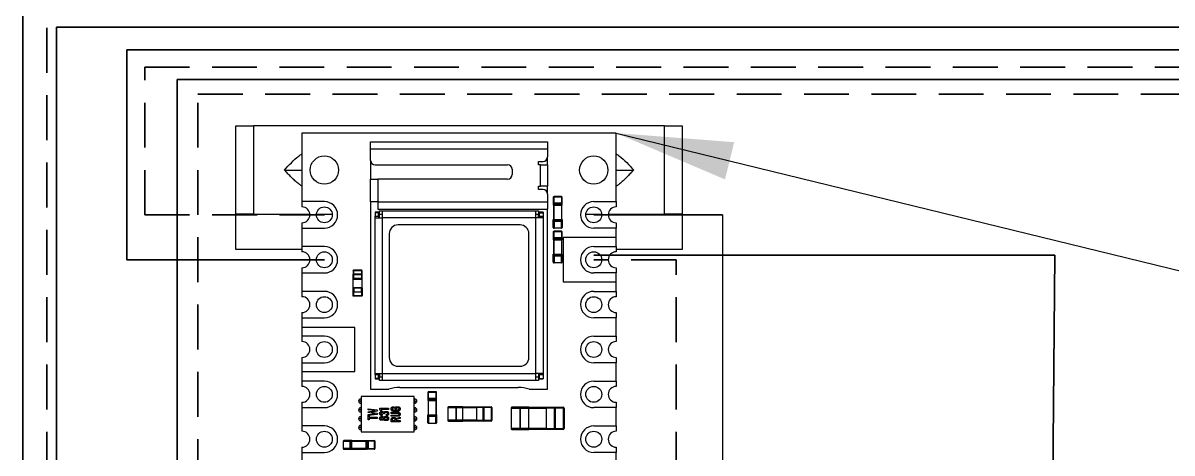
# Model space of a CAD drawing. Header units: millimetres. Extents: x 76 to 188, y 101 to 163.
# Drawn here: x 113.38 to 145.89, y 122.56 to 134.73 of the extents above; entities that cross this region are included whole.
import ezdxf

# ---------------------------------------------------------------- set-up
doc = ezdxf.new("R2010")
doc.units = ezdxf.units.MM
doc.linetypes.add('HIDDEN', pattern=[1.905, 1.27, -0.635])
doc.dimstyles.new('SLDDIMSTYLE0', dxfattribs={"dimtxt": 0.18, "dimasz": 3.302, "dimexe": 0, "dimexo": 0.0625, "dimgap": 0, "dimtad": 0, "dimtih": 1, "dimtoh": 1, "dimdec": 0, "dimrnd": 1e-09, "dimzin": 0, "dimdsep": 46, "dimtxsty": 'Standard', "dimsah": 1, "dimcen": 0.09, "dimadec": 0, "dimazin": 0, "dimtfac": 3.302, "dimtdec": 0, "dimtofl": 0, "dimtmove": 0, "dimatfit": 3, "dimfxl": 1, "dimfrac": 2, "dimtolj": 1, "dimtzin": 0, "dimarcsym": 0})

msp = doc.modelspace()

# ---------------------------------------------------------------- linework, layer by layer
at = {"color": 5, "linetype": 'Continuous', "lineweight": 35}
msp.add_line((113.384, 116.599), (113.384, 149.599), dxfattribs=at)
at = {"color": 30, "linetype": 'HIDDEN', "lineweight": 35}
for p, q in [((114.058, 116.174), (114.058, 134.846)), ((131.859, 128.029), (129.529, 128.029)), ((131.859, 116.174), (131.859, 128.029))]:
    msp.add_line(p, q, dxfattribs=at)
at = {"color": 30, "linetype": 'Continuous', "lineweight": 35}
for p, q in [((114.337, 117.444), (114.337, 134.616)), ((114.337, 134.616), (157.07, 134.616)), ((129.529, 129.299), (133.168, 129.299))]:
    msp.add_line(p, q, dxfattribs=at)
at = {"color": 96, "linetype": 'Continuous', "lineweight": 35}
for p, q in [((116.325, 128.029), (116.325, 133.97)), ((116.325, 133.97), (157.07, 133.97)), ((121.909, 128.029), (116.325, 128.029))]:
    msp.add_line(p, q, dxfattribs=at)
at = {"color": 96, "linetype": 'HIDDEN', "lineweight": 35}
for p, q in [((116.827, 129.299), (116.827, 133.484)), ((116.827, 133.484), (157.07, 133.484)), ((121.909, 129.299), (116.827, 129.299))]:
    msp.add_line(p, q, dxfattribs=at)
at = {"color": 156, "linetype": 'Continuous', "lineweight": 35}
for p, q in [((117.747, 120.409), (117.747, 133.134)), ((117.747, 133.134), (157.07, 133.134))]:
    msp.add_line(p, q, dxfattribs=at)
at = {"color": 156, "linetype": 'HIDDEN', "lineweight": 35}
for p, q in [((118.332, 121.679), (118.332, 132.715)), ((118.332, 132.715), (157.07, 132.715))]:
    msp.add_line(p, q, dxfattribs=at)
at = {"color": 7, "linetype": 'Continuous', "lineweight": 25}
for p, q in [((119.409, 129.319), (119.409, 131.819)), ((119.409, 131.819), (119.909, 131.819)), ((119.909, 131.819), (119.909, 129.319)), ((131.529, 131.819), (119.909, 131.819)), ((131.529, 129.319), (131.529, 131.819)), ((131.529, 131.819), (132.029, 131.819)), ((132.029, 131.819), (132.029, 129.319)), ((130.164, 131.614), (121.274, 131.614)), ((121.274, 131.614), (121.274, 129.674)), ((123.219, 131.364), (128.219, 131.364)), ((123.219, 131.164), (123.219, 131.364)), ((128.219, 131.364), (128.219, 131.164)), ((130.164, 129.674), (130.164, 131.614)), ((123.219, 131.164), (128.219, 131.164)), ((123.219, 130.839), (123.219, 131.164)), ((128.219, 131.164), (128.219, 130.939)), ((123.219, 130.839), (123.219, 130.314)), ((123.344, 130.714), (127.094, 130.714)), ((127.969, 130.814), (128.094, 130.814)), ((127.969, 130.714), (127.969, 130.814)), ((128.019, 130.714), (127.969, 130.714)), ((128.019, 130.114), (128.019, 130.714)), ((128.019, 130.714), (128.219, 130.714)), ((128.219, 130.714), (128.219, 130.939)), ((128.219, 130.714), (128.219, 130.114)), ((127.219, 130.589), (127.219, 130.439)), ((123.219, 129.664), (123.219, 130.314)), ((123.219, 130.314), (123.419, 130.314)), ((123.419, 130.314), (123.419, 129.664)), ((127.094, 130.314), (123.419, 130.314)), ((127.969, 130.014), (127.969, 130.114)), ((127.969, 130.114), (128.019, 130.114)), ((128.094, 130.014), (127.969, 130.014)), ((128.219, 130.114), (128.019, 130.114)), ((128.219, 129.889), (128.219, 130.114)), ((128.219, 129.889), (128.219, 129.664)), ((128.386, 129.799), (128.386, 129.607)), ((128.407, 129.821), (128.407, 129.808)), ((128.614, 129.821), (128.407, 129.821)), ((128.407, 129.626), (128.407, 129.808)), ((128.407, 129.808), (128.614, 129.808)), ((128.614, 129.808), (128.614, 129.821)), ((128.614, 129.808), (128.614, 129.626)), ((128.636, 129.607), (128.636, 129.799)), ((121.274, 129.674), (121.274, 129.524)), ((121.909, 129.674), (121.274, 129.674)), ((123.219, 129.664), (123.219, 124.364)), ((123.419, 129.664), (123.219, 129.664)), ((123.444, 129.374), (123.344, 129.374)), ((123.344, 129.374), (123.344, 129.361)), ((123.444, 129.361), (123.344, 129.361)), ((123.344, 129.361), (123.344, 129.258)), ((123.419, 129.664), (128.219, 129.664)), ((123.419, 129.664), (123.419, 129.464)), ((123.419, 129.464), (128.219, 129.464)), ((123.444, 129.361), (123.444, 129.374)), ((123.444, 129.258), (123.444, 129.361)), ((123.469, 129.414), (123.544, 129.414)), ((123.469, 129.314), (123.469, 129.414)), ((123.544, 129.414), (127.894, 129.414)), ((123.544, 129.414), (123.544, 129.214)), ((127.894, 129.214), (127.894, 129.414)), ((127.894, 129.414), (127.969, 129.414)), ((127.969, 129.414), (127.969, 129.314)), ((128.094, 129.374), (127.994, 129.374)), ((127.994, 129.361), (127.994, 129.374)), ((127.994, 129.361), (128.094, 129.361)), ((127.994, 129.258), (127.994, 129.361)), ((128.094, 129.374), (128.094, 129.361)), ((128.094, 129.361), (128.094, 129.258)), ((128.219, 129.664), (128.219, 129.464)), ((128.219, 124.364), (128.219, 129.464)), ((128.386, 129.607), (128.386, 129.571)), ((128.407, 129.607), (128.386, 129.607)), ((128.386, 129.571), (128.407, 129.571)), ((128.392, 129.571), (128.392, 129.171)), ((128.407, 129.626), (128.407, 129.607)), ((128.614, 129.626), (128.407, 129.626)), ((128.407, 129.571), (128.407, 129.607)), ((128.407, 129.607), (128.614, 129.607)), ((128.407, 129.571), (128.614, 129.571)), ((128.407, 129.171), (128.407, 129.571)), ((128.614, 129.607), (128.614, 129.626)), ((128.614, 129.607), (128.614, 129.571)), ((128.636, 129.607), (128.614, 129.607)), ((128.614, 129.571), (128.636, 129.571)), ((128.614, 129.571), (128.614, 129.171)), ((128.629, 129.171), (128.629, 129.571)), ((128.636, 129.571), (128.636, 129.607)), ((129.529, 129.674), (130.164, 129.674)), ((130.164, 129.674), (130.164, 129.524)), ((119.909, 129.319), (119.409, 129.319)), ((119.409, 128.319), (119.409, 129.319)), ((119.909, 129.319), (121.498, 129.319)), ((121.274, 129.074), (121.274, 128.924)), ((121.685, 129.319), (122.133, 129.319)), ((123.344, 129.258), (123.444, 129.258)), ((123.344, 129.214), (123.344, 129.258)), ((123.344, 124.814), (123.344, 129.214)), ((123.344, 129.214), (123.544, 129.214)), ((123.444, 129.258), (123.444, 129.214)), ((123.544, 129.314), (123.469, 129.314)), ((123.469, 129.214), (123.469, 129.314)), ((123.544, 129.214), (123.544, 124.814)), ((127.894, 129.214), (123.544, 129.214)), ((127.969, 129.314), (127.894, 129.314)), ((128.094, 129.214), (127.894, 129.214)), ((127.894, 124.814), (127.894, 129.214)), ((127.969, 129.214), (127.969, 129.314)), ((127.994, 129.258), (128.094, 129.258)), ((127.994, 129.214), (127.994, 129.258)), ((128.094, 129.258), (128.094, 129.214)), ((128.094, 129.214), (128.094, 124.814)), ((128.386, 129.134), (128.386, 129.171)), ((128.386, 129.171), (128.407, 129.171)), ((128.407, 129.134), (128.386, 129.134)), ((128.386, 128.942), (128.386, 129.134)), ((128.407, 129.171), (128.407, 129.134)), ((128.407, 129.171), (128.614, 129.171)), ((128.407, 129.134), (128.614, 129.134)), ((128.407, 129.115), (128.407, 129.134)), ((128.614, 129.115), (128.407, 129.115)), ((128.407, 129.115), (128.407, 128.933)), ((128.614, 129.134), (128.614, 129.171)), ((128.614, 129.171), (128.636, 129.171)), ((128.636, 129.134), (128.614, 129.134)), ((128.614, 129.134), (128.614, 129.115)), ((128.614, 128.933), (128.614, 129.115)), ((128.636, 129.171), (128.636, 129.134)), ((128.636, 129.134), (128.636, 128.942)), ((129.305, 129.319), (129.753, 129.319)), ((129.94, 129.319), (131.529, 129.319)), ((130.164, 129.074), (130.164, 128.924)), ((132.029, 129.319), (131.529, 129.319)), ((132.029, 129.319), (132.029, 128.319)), ((121.274, 128.924), (121.909, 128.924)), ((121.274, 128.924), (121.274, 128.404)), ((123.744, 128.764), (123.744, 125.264)), ((127.444, 129.014), (123.994, 129.014)), ((127.694, 125.264), (127.694, 128.764)), ((128.386, 128.818), (128.386, 128.626)), ((128.407, 128.933), (128.614, 128.933)), ((128.407, 128.921), (128.407, 128.933)), ((128.614, 128.921), (128.407, 128.921)), ((128.407, 128.839), (128.407, 128.827)), ((128.614, 128.839), (128.407, 128.839)), ((128.407, 128.645), (128.407, 128.827)), ((128.407, 128.827), (128.614, 128.827)), ((128.614, 128.933), (128.614, 128.921)), ((128.614, 128.827), (128.614, 128.839)), ((128.614, 128.827), (128.614, 128.645)), ((128.636, 128.626), (128.636, 128.818)), ((130.164, 128.924), (129.529, 128.924)), ((130.164, 128.654), (130.164, 128.924)), ((121.274, 128.404), (121.274, 128.254)), ((121.909, 128.404), (121.274, 128.404)), ((128.386, 128.626), (128.386, 128.589)), ((128.407, 128.626), (128.386, 128.626)), ((128.386, 128.589), (128.407, 128.589)), ((128.392, 128.589), (128.392, 128.189)), ((128.407, 128.645), (128.407, 128.626)), ((128.614, 128.645), (128.407, 128.645)), ((128.407, 128.589), (128.407, 128.626)), ((128.407, 128.626), (128.614, 128.626)), ((128.407, 128.589), (128.614, 128.589)), ((128.407, 128.189), (128.407, 128.589)), ((128.614, 128.626), (128.614, 128.645)), ((128.636, 128.626), (128.614, 128.626)), ((128.614, 128.626), (128.614, 128.589)), ((128.614, 128.589), (128.636, 128.589)), ((128.614, 128.589), (128.614, 128.189)), ((128.629, 128.189), (128.629, 128.589)), ((128.636, 128.589), (128.636, 128.626)), ((128.664, 128.654), (128.664, 127.404)), ((130.164, 128.654), (128.664, 128.654)), ((129.529, 128.404), (130.164, 128.404)), ((130.164, 128.404), (130.164, 128.654)), ((130.164, 128.404), (130.164, 128.254)), ((128.386, 128.153), (128.386, 128.189)), ((128.386, 128.189), (128.407, 128.189)), ((128.407, 128.153), (128.386, 128.153)), ((128.386, 127.961), (128.386, 128.153)), ((128.407, 128.189), (128.407, 128.153)), ((128.407, 128.189), (128.614, 128.189)), ((128.407, 128.153), (128.614, 128.153)), ((128.407, 128.134), (128.407, 128.153)), ((128.614, 128.134), (128.407, 128.134)), ((128.407, 128.134), (128.407, 127.952)), ((128.614, 128.153), (128.614, 128.189)), ((128.614, 128.189), (128.636, 128.189)), ((128.614, 128.153), (128.614, 128.134)), ((128.636, 128.153), (128.614, 128.153)), ((128.614, 127.952), (128.614, 128.134)), ((128.636, 128.189), (128.636, 128.153)), ((128.636, 128.153), (128.636, 127.961)), ((121.274, 127.804), (121.274, 127.654)), ((128.407, 127.952), (128.614, 127.952)), ((128.407, 127.939), (128.407, 127.952)), ((128.614, 127.939), (128.407, 127.939)), ((128.614, 127.952), (128.614, 127.939)), ((130.164, 127.804), (130.164, 127.654)), ((121.274, 127.654), (121.909, 127.654)), ((121.274, 127.654), (121.274, 127.134)), ((122.724, 127.482), (122.724, 127.497)), ((122.724, 127.482), (122.974, 127.482)), ((122.724, 127.247), (122.724, 127.482)), ((122.725, 127.497), (122.725, 127.607)), ((122.96, 127.732), (122.739, 127.732)), ((122.739, 127.722), (122.96, 127.722)), ((122.96, 127.622), (122.739, 127.622)), ((122.739, 127.497), (122.739, 127.607)), ((122.739, 127.607), (122.96, 127.607)), ((122.96, 127.497), (122.739, 127.497)), ((122.96, 127.607), (122.96, 127.497)), ((122.974, 127.497), (122.974, 127.607)), ((122.974, 127.482), (122.974, 127.497)), ((122.974, 127.247), (122.974, 127.482)), ((130.164, 127.654), (129.529, 127.654)), ((130.164, 127.404), (130.164, 127.654)), ((121.274, 127.134), (121.274, 126.984)), ((121.909, 127.134), (121.274, 127.134)), ((122.724, 127.247), (122.974, 127.247)), ((122.724, 127.232), (122.724, 127.247)), ((122.724, 127.232), (122.724, 127.121)), ((122.724, 127.121), (122.724, 127.232)), ((122.725, 127.122), (122.725, 127.232)), ((122.739, 127.232), (122.96, 127.232)), ((122.739, 127.232), (122.739, 127.121)), ((122.739, 127.121), (122.96, 127.121)), ((122.96, 127.107), (122.739, 127.107)), ((122.96, 127.121), (122.96, 127.232)), ((122.974, 127.232), (122.974, 127.247)), ((122.974, 127.232), (122.974, 127.122)), ((122.974, 127.121), (122.974, 127.232)), ((122.974, 127.232), (122.974, 127.121)), ((128.664, 127.404), (130.164, 127.404)), ((129.529, 127.134), (130.164, 127.134)), ((130.164, 127.134), (130.164, 127.404)), ((130.164, 127.134), (130.164, 126.984)), ((122.96, 127.007), (122.739, 127.007)), ((122.96, 126.997), (122.739, 126.997)), ((121.274, 126.534), (121.274, 126.384)), ((130.164, 126.534), (130.164, 126.384)), ((121.274, 126.384), (121.909, 126.384)), ((121.274, 126.384), (121.274, 126.114)), ((122.774, 126.114), (121.274, 126.114)), ((121.274, 126.114), (121.274, 125.864)), ((122.774, 124.864), (122.774, 126.114)), ((130.164, 126.384), (129.529, 126.384)), ((130.164, 125.864), (130.164, 126.384)), ((121.274, 125.864), (121.274, 125.714)), ((121.909, 125.864), (121.274, 125.864)), ((129.529, 125.864), (130.164, 125.864)), ((130.164, 125.864), (130.164, 125.714)), ((121.274, 125.264), (121.274, 125.114)), ((130.164, 125.264), (130.164, 125.114)), ((121.274, 125.114), (121.909, 125.114)), ((121.274, 125.114), (121.274, 124.864)), ((121.274, 124.864), (122.774, 124.864)), ((121.274, 124.864), (121.274, 124.594)), ((123.344, 124.814), (123.544, 124.814)), ((123.344, 124.771), (123.344, 124.814)), ((123.444, 124.814), (123.444, 124.771)), ((123.469, 124.814), (123.469, 124.714)), ((123.544, 124.814), (127.894, 124.814)), ((123.544, 124.814), (123.544, 124.614)), ((123.994, 125.014), (127.444, 125.014)), ((128.094, 124.814), (127.894, 124.814)), ((127.894, 124.614), (127.894, 124.814)), ((127.969, 124.814), (127.969, 124.714)), ((127.994, 124.771), (127.994, 124.814)), ((128.094, 124.814), (128.094, 124.771)), ((130.164, 125.114), (129.529, 125.114)), ((130.164, 124.594), (130.164, 125.114)), ((121.274, 124.594), (121.274, 124.444)), ((121.909, 124.594), (121.274, 124.594)), ((123.444, 124.771), (123.344, 124.771)), ((123.344, 124.771), (123.344, 124.668)), ((123.444, 124.668), (123.344, 124.668)), ((123.344, 124.668), (123.344, 124.654)), ((123.344, 124.654), (123.444, 124.654)), ((123.444, 124.668), (123.444, 124.771)), ((123.444, 124.654), (123.444, 124.668)), ((123.469, 124.714), (123.544, 124.714)), ((123.469, 124.614), (123.469, 124.714)), ((123.544, 124.614), (123.469, 124.614)), ((127.894, 124.614), (123.544, 124.614)), ((127.894, 124.714), (127.969, 124.714)), ((127.969, 124.614), (127.894, 124.614)), ((127.969, 124.714), (127.969, 124.614)), ((128.094, 124.771), (127.994, 124.771)), ((127.994, 124.668), (127.994, 124.771)), ((127.994, 124.668), (128.094, 124.668)), ((127.994, 124.654), (127.994, 124.668)), ((127.994, 124.654), (128.094, 124.654)), ((128.094, 124.771), (128.094, 124.668)), ((128.094, 124.668), (128.094, 124.654)), ((129.529, 124.594), (130.164, 124.594)), ((130.164, 124.594), (130.164, 124.444)), ((123.219, 124.364), (123.732, 124.364)), ((124.044, 124.414), (127.394, 124.414)), ((124.834, 124.273), (124.834, 124.081)), ((124.856, 124.294), (124.856, 124.282)), ((125.063, 124.294), (124.856, 124.294)), ((124.856, 124.1), (124.856, 124.282)), ((124.856, 124.282), (125.063, 124.282)), ((125.063, 124.282), (125.063, 124.294)), ((125.063, 124.282), (125.063, 124.1)), ((125.084, 124.081), (125.084, 124.273)), ((127.707, 124.364), (128.219, 124.364)), ((121.274, 123.994), (121.274, 123.844)), ((121.274, 123.844), (121.909, 123.844)), ((121.274, 123.844), (121.274, 123.324)), ((122.939, 124.029), (122.877, 124.029)), ((122.939, 124.092), (122.939, 124.029)), ((122.952, 124.092), (122.939, 124.092)), ((122.939, 124.029), (122.939, 123.967)), ((122.939, 123.967), (122.952, 123.967)), ((122.939, 123.842), (122.939, 123.779)), ((122.952, 123.842), (122.939, 123.842)), ((124.452, 124.154), (122.952, 124.154)), ((122.952, 124.154), (122.952, 123.154)), ((123.86, 123.865), (123.873, 123.865)), ((123.873, 123.865), (123.873, 123.83)), ((123.916, 123.806), (123.916, 123.867)), ((123.916, 123.867), (123.989, 123.867)), ((123.947, 123.834), (123.947, 123.806)), ((123.989, 123.834), (123.947, 123.834)), ((124.452, 123.154), (124.452, 124.154)), ((124.464, 124.092), (124.452, 124.092)), ((124.452, 123.967), (124.464, 123.967)), ((124.464, 123.842), (124.452, 123.842)), ((124.464, 124.029), (124.464, 124.092)), ((124.464, 124.029), (124.527, 124.029)), ((124.464, 123.967), (124.464, 124.029)), ((124.464, 123.779), (124.464, 123.842)), ((124.834, 124.081), (124.834, 124.044)), ((124.856, 124.081), (124.834, 124.081)), ((124.834, 124.044), (124.856, 124.044)), ((124.841, 124.044), (124.841, 123.644)), ((124.856, 124.1), (124.856, 124.081)), ((125.063, 124.1), (124.856, 124.1)), ((124.856, 124.044), (124.856, 124.081)), ((124.856, 124.081), (125.063, 124.081)), ((124.856, 124.044), (125.063, 124.044)), ((124.856, 123.644), (124.856, 124.044)), ((125.063, 124.081), (125.063, 124.1)), ((125.063, 124.081), (125.063, 124.044)), ((125.084, 124.081), (125.063, 124.081)), ((125.063, 124.044), (125.084, 124.044)), ((125.063, 124.044), (125.063, 123.644)), ((125.078, 123.644), (125.078, 124.044)), ((125.084, 124.044), (125.084, 124.081)), ((125.399, 123.843), (125.399, 123.486)), ((125.413, 123.843), (125.399, 123.843)), ((125.413, 123.486), (125.413, 123.843)), ((125.413, 123.843), (125.624, 123.843)), ((125.646, 123.864), (125.421, 123.864)), ((125.624, 123.843), (125.624, 123.486)), ((125.646, 123.843), (125.624, 123.843)), ((125.646, 123.864), (125.646, 123.843)), ((125.824, 123.864), (125.646, 123.864)), ((125.646, 123.843), (125.824, 123.843)), ((125.646, 123.486), (125.646, 123.843)), ((125.824, 123.843), (125.824, 123.864)), ((126.224, 123.858), (125.824, 123.858)), ((125.824, 123.486), (125.824, 123.843)), ((125.824, 123.843), (126.224, 123.843)), ((126.224, 123.864), (126.403, 123.864)), ((126.224, 123.843), (126.224, 123.864)), ((126.403, 123.843), (126.224, 123.843)), ((126.224, 123.486), (126.224, 123.843)), ((126.403, 123.864), (126.403, 123.843)), ((126.403, 123.864), (126.628, 123.864)), ((126.403, 123.486), (126.403, 123.843)), ((126.403, 123.843), (126.424, 123.843)), ((126.424, 123.843), (126.424, 123.486)), ((126.636, 123.843), (126.424, 123.843)), ((126.636, 123.486), (126.636, 123.843)), ((126.636, 123.843), (126.649, 123.843)), ((126.649, 123.843), (126.649, 123.486)), ((127.461, 123.852), (127.211, 123.852)), ((127.461, 123.852), (127.461, 123.831)), ((127.689, 123.852), (127.461, 123.852)), ((127.689, 123.831), (127.689, 123.852)), ((128.189, 123.846), (127.689, 123.846)), ((128.189, 123.852), (128.418, 123.852)), ((128.189, 123.831), (128.189, 123.852)), ((128.418, 123.852), (128.418, 123.831)), ((128.418, 123.852), (128.668, 123.852)), ((130.164, 123.844), (129.529, 123.844)), ((130.164, 123.994), (130.164, 123.844)), ((130.164, 123.324), (130.164, 123.844)), ((122.939, 123.779), (122.877, 123.779)), ((122.939, 123.529), (122.877, 123.529)), ((122.939, 123.779), (122.939, 123.717)), ((122.939, 123.717), (122.952, 123.717)), ((122.939, 123.592), (122.939, 123.529)), ((122.952, 123.592), (122.939, 123.592)), ((122.939, 123.529), (122.939, 123.467)), ((123.15, 123.813), (123.4, 123.778)), ((123.15, 123.78), (123.15, 123.813)), ((123.343, 123.758), (123.15, 123.78)), ((123.15, 123.727), (123.343, 123.758)), ((123.15, 123.703), (123.15, 123.727)), ((123.343, 123.672), (123.15, 123.703)), ((123.15, 123.65), (123.343, 123.672)), ((123.4, 123.652), (123.15, 123.617)), ((123.15, 123.617), (123.15, 123.65)), ((123.15, 123.494), (123.15, 123.616)), ((123.15, 123.616), (123.181, 123.616)), ((123.181, 123.616), (123.181, 123.571)), ((123.181, 123.571), (123.4, 123.571)), ((123.181, 123.539), (123.181, 123.494)), ((123.4, 123.539), (123.181, 123.539)), ((123.4, 123.743), (123.231, 123.716)), ((123.231, 123.716), (123.4, 123.687)), ((123.4, 123.778), (123.4, 123.743)), ((123.4, 123.687), (123.4, 123.652)), ((123.4, 123.571), (123.4, 123.539)), ((123.475, 123.791), (123.475, 123.827)), ((123.475, 123.827), (123.725, 123.827)), ((123.499, 123.756), (123.475, 123.791)), ((123.533, 123.756), (123.499, 123.756)), ((123.509, 123.794), (123.533, 123.756)), ((123.725, 123.794), (123.509, 123.794)), ((123.524, 123.73), (123.559, 123.73)), ((123.545, 123.624), (123.524, 123.624)), ((123.559, 123.697), (123.525, 123.697)), ((123.525, 123.657), (123.545, 123.657)), ((123.525, 123.59), (123.558, 123.59)), ((123.556, 123.557), (123.529, 123.557)), ((123.529, 123.517), (123.556, 123.517)), ((123.545, 123.657), (123.545, 123.624)), ((123.58, 123.663), (123.58, 123.681)), ((123.611, 123.663), (123.58, 123.663)), ((123.611, 123.681), (123.611, 123.663)), ((123.672, 123.56), (123.63, 123.56)), ((123.63, 123.514), (123.673, 123.514)), ((123.634, 123.593), (123.674, 123.593)), ((123.637, 123.734), (123.673, 123.734)), ((123.672, 123.701), (123.637, 123.701)), ((123.656, 123.653), (123.674, 123.653)), ((123.656, 123.62), (123.656, 123.653)), ((123.677, 123.62), (123.656, 123.62)), ((123.725, 123.827), (123.725, 123.794)), ((123.8, 123.713), (123.994, 123.713)), ((123.8, 123.68), (123.8, 123.713)), ((123.996, 123.68), (123.8, 123.68)), ((123.8, 123.599), (123.8, 123.632)), ((123.8, 123.632), (123.996, 123.632)), ((123.994, 123.599), (123.8, 123.599)), ((123.857, 123.564), (123.886, 123.564)), ((123.873, 123.83), (123.86, 123.83)), ((123.886, 123.531), (123.861, 123.531)), ((123.862, 123.779), (123.992, 123.779)), ((123.992, 123.746), (123.862, 123.746)), ((123.947, 123.806), (123.916, 123.806)), ((123.938, 123.534), (124.05, 123.571)), ((124.05, 123.535), (123.945, 123.503)), ((124.05, 123.571), (124.05, 123.535)), ((124.452, 123.717), (124.464, 123.717)), ((124.464, 123.592), (124.452, 123.592)), ((124.464, 123.779), (124.527, 123.779)), ((124.464, 123.717), (124.464, 123.779)), ((124.464, 123.529), (124.464, 123.592)), ((124.464, 123.529), (124.527, 123.529)), ((124.464, 123.467), (124.464, 123.529)), ((124.834, 123.608), (124.834, 123.644)), ((124.834, 123.644), (124.856, 123.644)), ((124.856, 123.608), (124.834, 123.608)), ((124.834, 123.416), (124.834, 123.608)), ((124.856, 123.644), (124.856, 123.608)), ((124.856, 123.644), (125.063, 123.644)), ((124.856, 123.589), (124.856, 123.608)), ((124.856, 123.608), (125.063, 123.608)), ((125.063, 123.589), (124.856, 123.589)), ((124.856, 123.589), (124.856, 123.407)), ((125.063, 123.608), (125.063, 123.644)), ((125.063, 123.644), (125.084, 123.644)), ((125.084, 123.608), (125.063, 123.608)), ((125.063, 123.608), (125.063, 123.589)), ((125.063, 123.407), (125.063, 123.589)), ((125.084, 123.644), (125.084, 123.608)), ((125.084, 123.608), (125.084, 123.416)), ((127.203, 123.831), (127.189, 123.831)), ((127.189, 123.831), (127.189, 123.248)), ((127.203, 123.831), (127.439, 123.831)), ((127.203, 123.248), (127.203, 123.831)), ((127.461, 123.831), (127.439, 123.831)), ((127.439, 123.831), (127.439, 123.248)), ((127.461, 123.831), (127.689, 123.831)), ((127.461, 123.248), (127.461, 123.831)), ((127.689, 123.248), (127.689, 123.831)), ((127.689, 123.831), (128.189, 123.831)), ((128.189, 123.248), (128.189, 123.831)), ((128.418, 123.831), (128.189, 123.831)), ((128.418, 123.248), (128.418, 123.831)), ((128.418, 123.831), (128.439, 123.831)), ((128.439, 123.831), (128.439, 123.248)), ((128.676, 123.831), (128.439, 123.831)), ((128.676, 123.248), (128.676, 123.831)), ((128.676, 123.831), (128.689, 123.831)), ((128.689, 123.831), (128.689, 123.248)), ((121.274, 123.324), (121.274, 123.174)), ((121.909, 123.324), (121.274, 123.324)), ((122.939, 123.279), (122.877, 123.279)), ((122.939, 123.467), (122.952, 123.467)), ((122.939, 123.342), (122.939, 123.279)), ((122.952, 123.342), (122.939, 123.342)), ((122.939, 123.279), (122.939, 123.217)), ((122.939, 123.217), (122.952, 123.217)), ((123.181, 123.494), (123.15, 123.494)), ((123.558, 123.484), (123.525, 123.484)), ((123.674, 123.481), (123.634, 123.481)), ((123.8, 123.442), (123.8, 123.5)), ((124.05, 123.442), (123.8, 123.442)), ((123.831, 123.503), (123.831, 123.475)), ((123.831, 123.475), (123.914, 123.475)), ((123.914, 123.475), (123.914, 123.503)), ((123.945, 123.5), (123.945, 123.475)), ((123.945, 123.475), (124.05, 123.475)), ((124.05, 123.475), (124.05, 123.442)), ((124.452, 123.467), (124.464, 123.467)), ((124.464, 123.342), (124.452, 123.342)), ((124.452, 123.217), (124.464, 123.217)), ((124.464, 123.279), (124.464, 123.342)), ((124.464, 123.217), (124.464, 123.279)), ((124.464, 123.279), (124.527, 123.279)), ((124.856, 123.407), (125.063, 123.407)), ((124.856, 123.394), (124.856, 123.407)), ((125.063, 123.394), (124.856, 123.394)), ((125.063, 123.407), (125.063, 123.394)), ((125.399, 123.486), (125.413, 123.486)), ((125.624, 123.486), (125.413, 123.486)), ((125.421, 123.464), (125.646, 123.464)), ((125.624, 123.486), (125.646, 123.486)), ((125.646, 123.486), (125.646, 123.464)), ((125.824, 123.486), (125.646, 123.486)), ((125.646, 123.464), (125.824, 123.464)), ((125.824, 123.464), (125.824, 123.486)), ((126.224, 123.486), (125.824, 123.486)), ((125.824, 123.471), (126.224, 123.471)), ((126.224, 123.486), (126.403, 123.486)), ((126.224, 123.464), (126.224, 123.486)), ((126.403, 123.464), (126.224, 123.464)), ((126.403, 123.486), (126.403, 123.464)), ((126.424, 123.486), (126.403, 123.486)), ((126.628, 123.464), (126.403, 123.464)), ((126.424, 123.486), (126.636, 123.486)), ((126.649, 123.486), (126.636, 123.486)), ((127.189, 123.248), (127.203, 123.248)), ((127.439, 123.248), (127.203, 123.248)), ((127.211, 123.227), (127.461, 123.227)), ((127.439, 123.248), (127.461, 123.248)), ((127.461, 123.248), (127.461, 123.227)), ((127.689, 123.248), (127.461, 123.248)), ((127.461, 123.227), (127.689, 123.227)), ((127.689, 123.227), (127.689, 123.248)), ((128.189, 123.248), (127.689, 123.248)), ((127.689, 123.233), (128.189, 123.233)), ((128.189, 123.248), (128.418, 123.248)), ((128.189, 123.227), (128.189, 123.248)), ((128.418, 123.227), (128.189, 123.227)), ((128.439, 123.248), (128.418, 123.248)), ((128.418, 123.248), (128.418, 123.227)), ((128.668, 123.227), (128.418, 123.227)), ((128.439, 123.248), (128.676, 123.248)), ((128.689, 123.248), (128.676, 123.248)), ((129.529, 123.324), (130.164, 123.324)), ((130.164, 123.324), (130.164, 123.174)), ((122.439, 122.893), (122.439, 122.686)), ((122.452, 122.893), (122.439, 122.893)), ((122.452, 122.686), (122.452, 122.893)), ((122.452, 122.893), (122.634, 122.893)), ((122.653, 122.914), (122.461, 122.914)), ((122.634, 122.893), (122.634, 122.686)), ((122.653, 122.893), (122.634, 122.893)), ((122.653, 122.914), (122.653, 122.893)), ((122.689, 122.914), (122.653, 122.914)), ((122.653, 122.686), (122.653, 122.893)), ((122.653, 122.893), (122.689, 122.893)), ((122.689, 122.893), (122.689, 122.914)), ((123.089, 122.908), (122.689, 122.908)), ((122.689, 122.686), (122.689, 122.893)), ((122.689, 122.893), (123.089, 122.893)), ((122.952, 123.154), (124.452, 123.154)), ((123.089, 122.914), (123.125, 122.914)), ((123.089, 122.893), (123.089, 122.914)), ((123.089, 122.686), (123.089, 122.893)), ((123.125, 122.893), (123.089, 122.893)), ((123.125, 122.914), (123.125, 122.893)), ((123.125, 122.914), (123.318, 122.914)), ((123.125, 122.686), (123.125, 122.893)), ((123.125, 122.893), (123.145, 122.893)), ((123.145, 122.893), (123.145, 122.686)), ((123.327, 122.893), (123.145, 122.893)), ((123.327, 122.686), (123.327, 122.893)), ((123.327, 122.893), (123.339, 122.893)), ((123.339, 122.893), (123.339, 122.686)), ((121.274, 122.724), (121.274, 122.574)), ((121.274, 122.574), (121.909, 122.574)), ((121.274, 122.574), (121.274, 122.054)), ((122.439, 122.686), (122.452, 122.686)), ((122.634, 122.686), (122.452, 122.686)), ((122.461, 122.664), (122.653, 122.664)), ((122.634, 122.686), (122.653, 122.686)), ((122.653, 122.686), (122.653, 122.664)), ((122.689, 122.686), (122.653, 122.686)), ((122.653, 122.664), (122.689, 122.664)), ((122.689, 122.664), (122.689, 122.686)), ((123.089, 122.686), (122.689, 122.686)), ((122.689, 122.671), (123.089, 122.671)), ((123.089, 122.686), (123.125, 122.686)), ((123.089, 122.664), (123.089, 122.686)), ((123.125, 122.664), (123.089, 122.664)), ((123.145, 122.686), (123.125, 122.686)), ((123.125, 122.686), (123.125, 122.664)), ((123.318, 122.664), (123.125, 122.664)), ((123.145, 122.686), (123.327, 122.686)), ((123.339, 122.686), (123.327, 122.686)), ((130.164, 122.574), (129.529, 122.574)), ((130.164, 122.724), (130.164, 122.574)), ((130.164, 122.054), (130.164, 122.574))]:
    msp.add_line(p, q, dxfattribs=at)
at = {"color": 1, "linetype": 'Continuous', "lineweight": 25}
for p, q in [((120.784, 130.569), (121.274, 130.569)), ((130.164, 130.569), (130.654, 130.569)), ((121.274, 128.319), (119.409, 128.319)), ((132.029, 128.319), (130.164, 128.319))]:
    msp.add_line(p, q, dxfattribs=at)
at = {"color": 30, "linetype": 'Continuous', "lineweight": 25}
msp.add_line((133.168, 129.299), (133.168, 117.444), dxfattribs=at)
at = {"color": 6, "linetype": 'Continuous', "lineweight": 35}
for p, q in [((129.529, 128.163), (142.569, 128.163)), ((142.569, 128.163), (142.469, 116.699))]:
    msp.add_line(p, q, dxfattribs=at)
at = {"color": 7, "linetype": 'Continuous', "lineweight": 25, "flags": 128}
for points in [[(128.407, 129.808), (128.403, 129.808), (128.399, 129.808), (128.395, 129.807), (128.392, 129.806), (128.389, 129.804), (128.387, 129.803), (128.386, 129.801), (128.386, 129.799)], [(128.636, 129.799), (128.635, 129.801), (128.634, 129.803), (128.632, 129.804), (128.629, 129.806), (128.626, 129.807), (128.622, 129.808), (128.618, 129.808), (128.614, 129.808)], [(128.407, 128.933), (128.403, 128.933), (128.399, 128.934), (128.395, 128.934), (128.392, 128.936), (128.389, 128.937), (128.387, 128.938), (128.386, 128.94), (128.386, 128.942)], [(128.407, 128.827), (128.403, 128.827), (128.399, 128.826), (128.395, 128.826), (128.392, 128.824), (128.389, 128.823), (128.387, 128.822), (128.386, 128.82), (128.386, 128.818)], [(128.636, 128.942), (128.635, 128.94), (128.634, 128.938), (128.632, 128.937), (128.629, 128.936), (128.626, 128.934), (128.622, 128.934), (128.618, 128.933), (128.614, 128.933)], [(128.636, 128.818), (128.635, 128.82), (128.634, 128.822), (128.632, 128.823), (128.629, 128.824), (128.626, 128.826), (128.622, 128.826), (128.618, 128.827), (128.614, 128.827)], [(128.407, 127.952), (128.403, 127.952), (128.399, 127.952), (128.395, 127.953), (128.392, 127.954), (128.389, 127.956), (128.387, 127.957), (128.386, 127.959), (128.386, 127.961)], [(128.636, 127.961), (128.635, 127.959), (128.634, 127.957), (128.632, 127.956), (128.629, 127.954), (128.626, 127.953), (128.622, 127.952), (128.618, 127.952), (128.614, 127.952)], [(124.856, 124.282), (124.851, 124.282), (124.847, 124.281), (124.844, 124.281), (124.841, 124.279), (124.838, 124.278), (124.836, 124.277), (124.835, 124.275), (124.834, 124.273)], [(125.084, 124.273), (125.084, 124.275), (125.083, 124.277), (125.081, 124.278), (125.078, 124.279), (125.075, 124.281), (125.071, 124.281), (125.067, 124.282), (125.063, 124.282)], [(125.421, 123.864), (125.419, 123.864), (125.418, 123.863), (125.416, 123.861), (125.415, 123.858), (125.414, 123.855), (125.414, 123.851), (125.413, 123.847), (125.413, 123.843)], [(126.628, 123.864), (126.63, 123.864), (126.631, 123.863), (126.632, 123.861), (126.633, 123.858), (126.634, 123.855), (126.635, 123.851), (126.635, 123.847), (126.636, 123.843)], [(127.211, 123.852), (127.209, 123.851), (127.208, 123.85), (127.206, 123.848), (127.205, 123.846), (127.204, 123.842), (127.203, 123.839), (127.203, 123.835), (127.203, 123.831)], [(128.668, 123.852), (128.67, 123.851), (128.671, 123.85), (128.672, 123.848), (128.674, 123.846), (128.675, 123.842), (128.675, 123.839), (128.676, 123.835), (128.676, 123.831)], [(124.856, 123.407), (124.851, 123.407), (124.847, 123.407), (124.844, 123.408), (124.841, 123.409), (124.838, 123.411), (124.836, 123.412), (124.835, 123.414), (124.834, 123.416)], [(125.084, 123.416), (125.084, 123.414), (125.083, 123.412), (125.081, 123.411), (125.078, 123.409), (125.075, 123.408), (125.071, 123.407), (125.067, 123.407), (125.063, 123.407)], [(125.413, 123.486), (125.413, 123.481), (125.414, 123.478), (125.414, 123.474), (125.415, 123.471), (125.416, 123.468), (125.418, 123.466), (125.419, 123.465), (125.421, 123.464)], [(126.636, 123.486), (126.635, 123.481), (126.635, 123.478), (126.634, 123.474), (126.633, 123.471), (126.632, 123.468), (126.631, 123.466), (126.63, 123.465), (126.628, 123.464)], [(127.203, 123.248), (127.203, 123.244), (127.203, 123.24), (127.204, 123.236), (127.205, 123.233), (127.206, 123.23), (127.208, 123.229), (127.209, 123.227), (127.211, 123.227)], [(128.676, 123.248), (128.676, 123.244), (128.675, 123.24), (128.675, 123.236), (128.674, 123.233), (128.672, 123.23), (128.671, 123.229), (128.67, 123.227), (128.668, 123.227)], [(122.461, 122.914), (122.459, 122.914), (122.457, 122.913), (122.456, 122.911), (122.454, 122.908), (122.453, 122.905), (122.452, 122.901), (122.452, 122.897), (122.452, 122.893)], [(123.318, 122.914), (123.32, 122.914), (123.321, 122.913), (123.323, 122.911), (123.324, 122.908), (123.326, 122.905), (123.326, 122.901), (123.327, 122.897), (123.327, 122.893)], [(122.452, 122.686), (122.452, 122.681), (122.452, 122.678), (122.453, 122.674), (122.454, 122.671), (122.456, 122.668), (122.457, 122.666), (122.459, 122.665), (122.461, 122.664)], [(123.327, 122.686), (123.327, 122.681), (123.326, 122.678), (123.326, 122.674), (123.324, 122.671), (123.323, 122.668), (123.321, 122.666), (123.32, 122.665), (123.318, 122.664)]]:
    msp.add_lwpolyline(points, dxfattribs=at)
at = {"color": 7, "linetype": 'Continuous', "lineweight": 25}
for centre, radius in [((121.909, 130.569), 0.4), ((129.529, 130.569), 0.4), ((121.909, 129.299), 0.225), ((129.529, 129.299), 0.225), ((121.909, 128.029), 0.225), ((129.529, 128.029), 0.225), ((121.909, 126.759), 0.225), ((129.529, 126.759), 0.225), ((121.909, 125.489), 0.225), ((129.529, 125.489), 0.225), ((121.909, 124.219), 0.225), ((129.529, 124.219), 0.225), ((121.909, 122.949), 0.225), ((129.529, 122.949), 0.225)]:
    msp.add_circle(centre, radius, dxfattribs=at)
for centre, radius, start, end in [((123.344, 130.839), 0.125, 180, 270), ((127.094, 130.589), 0.125, 0, 90), ((128.094, 130.939), 0.125, 270, 0), ((127.094, 130.439), 0.125, 270, 0), ((128.094, 129.889), 0.125, 0, 90), ((128.407, 129.799), 0.0213, 90, 180), ((128.614, 129.799), 0.0213, 0, 90), ((121.274, 129.299), 0.225, 270, 90), ((121.909, 129.299), 0.375, 270, 90), ((128.406, 129.606), 0.0203, 87.3455, 177.0733), ((128.615, 129.606), 0.0203, 2.9267, 92.6545), ((129.529, 129.299), 0.375, 90, 270), ((130.164, 129.299), 0.225, 90, 270), ((128.406, 129.136), 0.0203, 182.9267, 272.6545), ((128.615, 129.136), 0.0203, 267.3455, 357.0733), ((123.994, 128.764), 0.25, 90, 180), ((127.444, 128.764), 0.25, 0, 90), ((128.407, 128.942), 0.0213, 180, 270), ((128.407, 128.818), 0.0213, 90, 180), ((128.614, 128.942), 0.0213, 270, 0), ((128.614, 128.818), 0.0213, 0, 90), ((121.909, 128.029), 0.375, 270, 90), ((128.406, 128.625), 0.0203, 87.3455, 177.0733), ((128.615, 128.625), 0.0203, 2.9267, 92.6545), ((129.529, 128.029), 0.375, 90, 270), ((121.274, 128.029), 0.225, 270, 90), ((128.406, 128.154), 0.0203, 182.9267, 272.6545), ((128.615, 128.154), 0.0203, 267.3455, 357.0733), ((130.164, 128.029), 0.225, 90, 270), ((128.407, 127.961), 0.0213, 180, 270), ((128.614, 127.961), 0.0212, 270, 0), ((121.909, 126.759), 0.375, 270, 90), ((129.529, 126.759), 0.375, 90, 270), ((121.274, 126.759), 0.225, 270, 90), ((130.164, 126.759), 0.225, 90, 270), ((121.909, 125.489), 0.375, 270, 90), ((129.529, 125.489), 0.375, 90, 270), ((121.274, 125.489), 0.225, 270, 90), ((130.164, 125.489), 0.225, 90, 270), ((123.994, 125.264), 0.25, 180, 270), ((127.444, 125.264), 0.25, 270, 0), ((121.909, 124.219), 0.375, 270, 90), ((129.529, 124.219), 0.375, 90, 270), ((121.274, 124.219), 0.225, 270, 90), ((124.044, 123.414), 1, 90, 108.1949), ((124.856, 124.273), 0.0213, 90, 180), ((125.063, 124.273), 0.0213, 0, 90), ((127.394, 123.414), 1, 71.8051, 90), ((130.164, 124.219), 0.225, 90, 270), ((122.939, 124.029), 0.0625, 90, 180), ((122.939, 124.029), 0.0625, 180, 270), ((122.939, 123.779), 0.0625, 90, 180), ((124.464, 124.029), 0.0625, 0, 90), ((124.464, 124.029), 0.0625, 270, 0), ((124.464, 123.779), 0.0625, 0, 90), ((124.855, 124.08), 0.0203, 87.3455, 177.0733), ((125.064, 124.08), 0.0203, 2.9267, 92.6545), ((125.421, 123.843), 0.0212, 90, 180), ((125.646, 123.843), 0.0213, 90, 180), ((126.403, 123.843), 0.0212, 0, 90), ((126.628, 123.843), 0.0212, 0, 90), ((127.211, 123.831), 0.0213, 90, 180), ((127.461, 123.831), 0.0213, 90, 180), ((128.418, 123.831), 0.0213, 0, 90), ((128.668, 123.831), 0.0213, 0, 90), ((122.939, 123.779), 0.0625, 180, 270), ((122.939, 123.529), 0.0625, 90, 180), ((122.939, 123.529), 0.0625, 180, 270), ((124.464, 123.779), 0.0625, 270, 0), ((124.464, 123.529), 0.0625, 0, 90), ((124.464, 123.529), 0.0625, 270, 0), ((124.855, 123.609), 0.0203, 182.9267, 272.6545), ((125.064, 123.609), 0.0203, 267.3455, 357.0733), ((121.909, 122.949), 0.375, 270, 90), ((122.939, 123.279), 0.0625, 90, 180), ((122.939, 123.279), 0.0625, 180, 270), ((124.464, 123.279), 0.0625, 0, 90), ((124.464, 123.279), 0.0625, 270, 0), ((124.856, 123.416), 0.0213, 180, 270), ((125.063, 123.416), 0.0213, 270, 0), ((125.421, 123.486), 0.0212, 180, 270), ((125.646, 123.486), 0.0213, 180, 270), ((126.403, 123.486), 0.0212, 270, 0), ((126.628, 123.486), 0.0212, 270, 0), ((127.211, 123.248), 0.0213, 180, 270), ((127.461, 123.248), 0.0213, 180, 270), ((128.418, 123.248), 0.0213, 270, 0), ((128.668, 123.248), 0.0213, 270, 0), ((129.529, 122.949), 0.375, 90, 270), ((121.274, 122.949), 0.225, 270, 90), ((122.461, 122.893), 0.0213, 90, 180), ((122.654, 122.894), 0.0203, 92.9267, 182.6545), ((123.124, 122.894), 0.0203, 357.3455, 87.0733), ((123.318, 122.893), 0.0213, 0, 90), ((130.164, 122.949), 0.225, 90, 270), ((122.461, 122.686), 0.0213, 180, 270), ((122.654, 122.685), 0.0203, 177.3455, 267.0733), ((123.124, 122.685), 0.0203, 272.9267, 2.6545), ((123.318, 122.686), 0.0213, 270, 0)]:
    msp.add_arc(centre, radius, start, end, dxfattribs=at)
for points, knots in [([(120.784, 130.569), (120.785, 130.57), (120.848, 130.64), (120.974, 130.779), (121.135, 130.935), (121.244, 131.004), (121.274, 131.024)], [0, 0, 0, 0, 0.005272, 0.420818, 0.838813, 1, 1, 1, 1]), ([(130.164, 131.024), (130.195, 131.004), (130.303, 130.935), (130.464, 130.779), (130.59, 130.641), (130.654, 130.57), (130.654, 130.569)], [0, 0, 0, 0, 0.161015, 0.575445, 0.994727, 1, 1, 1, 1]), ([(121.274, 130.112), (121.27, 130.114), (121.239, 130.133), (121.172, 130.183), (121.077, 130.263), (120.976, 130.36), (120.88, 130.462), (120.817, 130.533), (120.785, 130.569), (120.784, 130.569)], [0, 0, 0, 0, 0.021822, 0.163451, 0.369571, 0.576788, 0.785686, 0.994744, 1, 1, 1, 1]), ([(130.654, 130.569), (130.654, 130.569), (130.622, 130.533), (130.559, 130.463), (130.463, 130.361), (130.363, 130.263), (130.268, 130.184), (130.201, 130.134), (130.169, 130.115), (130.164, 130.112)], [0, 0, 0, 0, 0.005256, 0.212385, 0.419592, 0.627641, 0.836592, 0.973932, 1, 1, 1, 1]), ([(123.798, 123.806), (123.798, 123.812), (123.799, 123.825), (123.806, 123.841), (123.819, 123.855), (123.837, 123.864), (123.852, 123.864), (123.86, 123.865)], [0, 0, 0, 0, 0.198286, 0.375201, 0.544433, 0.75648, 1, 1, 1, 1]), ([(123.989, 123.867), (123.996, 123.867), (124.009, 123.866), (124.027, 123.859), (124.042, 123.847), (124.051, 123.829), (124.052, 123.815), (124.053, 123.807)], [0, 0, 0, 0, 0.2107548, 0.3957142, 0.56599, 0.7696581, 1, 1, 1, 1]), ([(124.021, 123.807), (124.021, 123.81), (124.021, 123.816), (124.017, 123.823), (124.011, 123.83), (124.001, 123.834), (123.993, 123.834), (123.989, 123.834)], [0, 0, 0, 0, 0.189066, 0.35832, 0.525055, 0.743509, 1, 1, 1, 1]), ([(123.473, 123.679), (123.473, 123.685), (123.474, 123.695), (123.479, 123.709), (123.49, 123.721), (123.505, 123.729), (123.518, 123.729), (123.524, 123.73)], [0, 0, 0, 0, 0.203247, 0.381625, 0.552233, 0.759905, 1, 1, 1, 1]), ([(123.524, 123.624), (123.519, 123.624), (123.508, 123.625), (123.493, 123.631), (123.482, 123.642), (123.474, 123.659), (123.473, 123.672), (123.473, 123.679)], [0, 0, 0, 0, 0.1975102, 0.3726823, 0.5406767, 0.7530928, 1, 1, 1, 1]), ([(123.473, 123.536), (123.473, 123.542), (123.474, 123.553), (123.48, 123.568), (123.49, 123.58), (123.506, 123.589), (123.518, 123.589), (123.525, 123.59)], [0, 0, 0, 0, 0.205677, 0.388444, 0.558503, 0.764731, 1, 1, 1, 1]), ([(123.525, 123.484), (123.519, 123.485), (123.508, 123.485), (123.494, 123.491), (123.482, 123.502), (123.474, 123.517), (123.473, 123.53), (123.473, 123.536)], [0, 0, 0, 0, 0.20376, 0.38531, 0.554931, 0.76173, 1, 1, 1, 1]), ([(123.525, 123.697), (123.522, 123.697), (123.518, 123.697), (123.513, 123.695), (123.508, 123.691), (123.505, 123.685), (123.505, 123.68), (123.505, 123.678)], [0, 0, 0, 0, 0.206136, 0.387107, 0.559323, 0.765328, 1, 1, 1, 1]), ([(123.505, 123.678), (123.505, 123.675), (123.505, 123.671), (123.507, 123.665), (123.511, 123.66), (123.517, 123.657), (123.522, 123.657), (123.525, 123.657)], [0, 0, 0, 0, 0.208136, 0.391556, 0.561952, 0.766217, 1, 1, 1, 1]), ([(123.529, 123.557), (123.526, 123.557), (123.521, 123.557), (123.515, 123.554), (123.509, 123.55), (123.505, 123.544), (123.505, 123.539), (123.505, 123.536)], [0, 0, 0, 0, 0.219185, 0.409883, 0.581967, 0.783038, 1, 1, 1, 1]), ([(123.505, 123.536), (123.505, 123.534), (123.505, 123.53), (123.508, 123.525), (123.513, 123.52), (123.52, 123.518), (123.526, 123.517), (123.529, 123.517)], [0, 0, 0, 0, 0.181511, 0.345507, 0.511748, 0.733582, 1, 1, 1, 1]), ([(123.578, 123.536), (123.578, 123.539), (123.578, 123.543), (123.575, 123.549), (123.571, 123.553), (123.564, 123.557), (123.559, 123.557), (123.556, 123.557)], [0, 0, 0, 0, 0.192839, 0.369609, 0.538985, 0.750984, 1, 1, 1, 1]), ([(123.556, 123.517), (123.558, 123.517), (123.563, 123.517), (123.569, 123.52), (123.574, 123.523), (123.578, 123.529), (123.578, 123.534), (123.578, 123.536)], [0, 0, 0, 0, 0.222255, 0.413667, 0.5837, 0.778948, 1, 1, 1, 1]), ([(123.558, 123.59), (123.562, 123.589), (123.57, 123.589), (123.58, 123.583), (123.588, 123.575), (123.591, 123.569), (123.593, 123.566)], [0, 0, 0, 0, 0.2720109, 0.5443981, 0.7649233, 1, 1, 1, 1]), ([(123.559, 123.73), (123.563, 123.729), (123.57, 123.729), (123.583, 123.721), (123.59, 123.713), (123.595, 123.708)], [0, 0, 0, 0, 0.241483, 0.511908, 1, 1, 1, 1]), ([(123.58, 123.681), (123.58, 123.683), (123.58, 123.686), (123.577, 123.691), (123.573, 123.694), (123.567, 123.697), (123.562, 123.697), (123.559, 123.697)], [0, 0, 0, 0, 0.174636, 0.337671, 0.509114, 0.733172, 1, 1, 1, 1]), ([(123.593, 123.566), (123.595, 123.57), (123.6, 123.579), (123.611, 123.588), (123.622, 123.592), (123.63, 123.593), (123.634, 123.593)], [0, 0, 0, 0, 0.290003, 0.565166, 0.778872, 1, 1, 1, 1]), ([(123.595, 123.708), (123.597, 123.712), (123.602, 123.721), (123.613, 123.729), (123.625, 123.733), (123.633, 123.734), (123.637, 123.734)], [0, 0, 0, 0, 0.268401, 0.53882, 0.760878, 1, 1, 1, 1]), ([(123.63, 123.56), (123.628, 123.56), (123.624, 123.56), (123.618, 123.557), (123.613, 123.552), (123.61, 123.545), (123.61, 123.539), (123.609, 123.536)], [0, 0, 0, 0, 0.189973, 0.361999, 0.530599, 0.749541, 1, 1, 1, 1]), ([(123.609, 123.536), (123.61, 123.534), (123.61, 123.529), (123.612, 123.523), (123.616, 123.518), (123.623, 123.514), (123.628, 123.514), (123.63, 123.514)], [0, 0, 0, 0, 0.213124, 0.39762, 0.56693, 0.771239, 1, 1, 1, 1]), ([(123.637, 123.701), (123.634, 123.701), (123.629, 123.701), (123.622, 123.699), (123.616, 123.695), (123.612, 123.689), (123.611, 123.684), (123.611, 123.681)], [0, 0, 0, 0, 0.228071, 0.42465, 0.601808, 0.794773, 1, 1, 1, 1]), ([(123.696, 123.678), (123.696, 123.68), (123.696, 123.685), (123.693, 123.692), (123.688, 123.697), (123.681, 123.701), (123.675, 123.701), (123.672, 123.701)], [0, 0, 0, 0, 0.201107, 0.378665, 0.549652, 0.758349, 1, 1, 1, 1]), ([(123.696, 123.536), (123.696, 123.539), (123.696, 123.544), (123.693, 123.551), (123.688, 123.556), (123.681, 123.56), (123.675, 123.56), (123.672, 123.56)], [0, 0, 0, 0, 0.203039, 0.387193, 0.558575, 0.76561, 1, 1, 1, 1]), ([(123.673, 123.734), (123.679, 123.734), (123.69, 123.733), (123.706, 123.727), (123.718, 123.715), (123.727, 123.698), (123.728, 123.685), (123.728, 123.678)], [0, 0, 0, 0, 0.203525, 0.383306, 0.552171, 0.760415, 1, 1, 1, 1]), ([(123.673, 123.514), (123.675, 123.514), (123.68, 123.514), (123.687, 123.517), (123.692, 123.521), (123.696, 123.528), (123.696, 123.533), (123.696, 123.536)], [0, 0, 0, 0, 0.208301, 0.391556, 0.56077, 0.765089, 1, 1, 1, 1]), ([(123.674, 123.653), (123.677, 123.653), (123.681, 123.653), (123.687, 123.656), (123.692, 123.661), (123.696, 123.669), (123.696, 123.675), (123.696, 123.678)], [0, 0, 0, 0, 0.189604, 0.361792, 0.530865, 0.747292, 1, 1, 1, 1]), ([(123.674, 123.593), (123.68, 123.593), (123.691, 123.592), (123.706, 123.586), (123.719, 123.574), (123.727, 123.557), (123.728, 123.544), (123.728, 123.536)], [0, 0, 0, 0, 0.1985531, 0.3767003, 0.5459891, 0.7563949, 1, 1, 1, 1]), ([(123.728, 123.536), (123.728, 123.53), (123.727, 123.519), (123.721, 123.503), (123.71, 123.491), (123.694, 123.482), (123.681, 123.481), (123.674, 123.481)], [0, 0, 0, 0, 0.207369, 0.389421, 0.559004, 0.765983, 1, 1, 1, 1]), ([(123.728, 123.678), (123.728, 123.671), (123.727, 123.66), (123.721, 123.643), (123.711, 123.63), (123.696, 123.621), (123.683, 123.62), (123.677, 123.62)], [0, 0, 0, 0, 0.2168866, 0.4047159, 0.5749072, 0.7752842, 1, 1, 1, 1]), ([(123.862, 123.746), (123.855, 123.746), (123.842, 123.747), (123.824, 123.754), (123.809, 123.766), (123.799, 123.784), (123.798, 123.798), (123.798, 123.806)], [0, 0, 0, 0, 0.210546, 0.395335, 0.5658, 0.769821, 1, 1, 1, 1]), ([(123.8, 123.5), (123.801, 123.507), (123.801, 123.52), (123.807, 123.538), (123.819, 123.552), (123.836, 123.562), (123.85, 123.563), (123.857, 123.564)], [0, 0, 0, 0, 0.2135451, 0.4009631, 0.5720486, 0.7744455, 1, 1, 1, 1]), ([(123.86, 123.83), (123.857, 123.83), (123.851, 123.83), (123.842, 123.827), (123.835, 123.822), (123.83, 123.815), (123.83, 123.809), (123.83, 123.806)], [0, 0, 0, 0, 0.227248, 0.421662, 0.592786, 0.786172, 1, 1, 1, 1]), ([(123.83, 123.806), (123.83, 123.803), (123.83, 123.797), (123.834, 123.789), (123.84, 123.783), (123.85, 123.779), (123.858, 123.779), (123.862, 123.779)], [0, 0, 0, 0, 0.187947, 0.358877, 0.526296, 0.742494, 1, 1, 1, 1]), ([(123.861, 123.531), (123.857, 123.531), (123.851, 123.531), (123.843, 123.528), (123.836, 123.522), (123.832, 123.513), (123.831, 123.507), (123.831, 123.503)], [0, 0, 0, 0, 0.210036, 0.394806, 0.565336, 0.770373, 1, 1, 1, 1]), ([(123.886, 123.564), (123.893, 123.563), (123.905, 123.563), (123.92, 123.556), (123.932, 123.546), (123.936, 123.538), (123.938, 123.534)], [0, 0, 0, 0, 0.306222, 0.579516, 0.786173, 1, 1, 1, 1]), ([(123.914, 123.503), (123.914, 123.506), (123.913, 123.512), (123.91, 123.52), (123.905, 123.526), (123.896, 123.53), (123.89, 123.531), (123.886, 123.531)], [0, 0, 0, 0, 0.2033527, 0.3855467, 0.5564698, 0.7642219, 1, 1, 1, 1]), ([(123.992, 123.779), (123.996, 123.779), (124.002, 123.779), (124.01, 123.782), (124.016, 123.788), (124.021, 123.797), (124.021, 123.803), (124.021, 123.807)], [0, 0, 0, 0, 0.206158, 0.3885763, 0.5582071, 0.7650876, 1, 1, 1, 1]), ([(124.053, 123.807), (124.053, 123.8), (124.052, 123.788), (124.045, 123.771), (124.033, 123.757), (124.015, 123.747), (124, 123.746), (123.992, 123.746)], [0, 0, 0, 0, 0.204741, 0.386882, 0.556641, 0.763086, 1, 1, 1, 1]), ([(123.994, 123.713), (124.001, 123.713), (124.013, 123.712), (124.029, 123.706), (124.043, 123.695), (124.052, 123.677), (124.053, 123.663), (124.053, 123.656)], [0, 0, 0, 0, 0.208896, 0.391487, 0.559587, 0.763419, 1, 1, 1, 1]), ([(124.053, 123.656), (124.053, 123.65), (124.052, 123.638), (124.046, 123.622), (124.034, 123.609), (124.016, 123.601), (124.002, 123.6), (123.994, 123.599)], [0, 0, 0, 0, 0.202453, 0.380685, 0.548135, 0.756947, 1, 1, 1, 1]), ([(124.021, 123.656), (124.021, 123.659), (124.021, 123.664), (124.018, 123.671), (124.013, 123.676), (124.005, 123.68), (123.999, 123.68), (123.996, 123.68)], [0, 0, 0, 0, 0.201216, 0.377145, 0.545579, 0.754427, 1, 1, 1, 1]), ([(123.996, 123.632), (123.998, 123.632), (124.004, 123.632), (124.011, 123.635), (124.017, 123.64), (124.021, 123.647), (124.021, 123.653), (124.021, 123.656)], [0, 0, 0, 0, 0.212167, 0.39481, 0.563769, 0.765914, 1, 1, 1, 1]), ([(123.593, 123.507), (123.59, 123.504), (123.586, 123.496), (123.577, 123.489), (123.568, 123.485), (123.561, 123.485), (123.558, 123.484)], [0, 0, 0, 0, 0.295647, 0.571611, 0.782741, 1, 1, 1, 1]), ([(123.634, 123.481), (123.629, 123.481), (123.619, 123.482), (123.607, 123.489), (123.598, 123.497), (123.594, 123.504), (123.593, 123.507)], [0, 0, 0, 0, 0.281361, 0.555593, 0.77266, 1, 1, 1, 1]), ([(123.945, 123.503), (123.945, 123.502), (123.945, 123.501), (123.945, 123.501), (123.945, 123.5)], [0, 0, 0, 0, 0.558071, 1, 1, 1, 1])]:
    msp.add_open_spline(points, degree=3, knots=knots, dxfattribs=at)
for points in [[(122.739, 127.732), (122.737, 127.732), (122.733, 127.731), (122.728, 127.728), (122.725, 127.723), (122.725, 127.719), (122.724, 127.717)], [(122.724, 127.717), (122.725, 127.718), (122.725, 127.719), (122.728, 127.721), (122.733, 127.722), (122.737, 127.722), (122.739, 127.722)], [(122.724, 127.717), (122.724, 127.702), (122.724, 127.671), (122.724, 127.636), (122.724, 127.612), (122.724, 127.609), (122.724, 127.607)], [(122.724, 127.607), (122.725, 127.609), (122.725, 127.613), (122.728, 127.618), (122.733, 127.621), (122.737, 127.622), (122.739, 127.622)], [(122.739, 127.607), (122.737, 127.607), (122.733, 127.607), (122.728, 127.607), (122.725, 127.607), (122.725, 127.607), (122.724, 127.607)], [(122.724, 127.497), (122.725, 127.497), (122.725, 127.497), (122.728, 127.497), (122.733, 127.497), (122.737, 127.497), (122.739, 127.497)], [(122.739, 127.722), (122.739, 127.724), (122.739, 127.726), (122.739, 127.729), (122.739, 127.731), (122.739, 127.732), (122.739, 127.732)], [(122.739, 127.622), (122.739, 127.623), (122.739, 127.626), (122.739, 127.648), (122.739, 127.68), (122.739, 127.708), (122.739, 127.722)], [(122.739, 127.607), (122.739, 127.609), (122.739, 127.613), (122.739, 127.618), (122.739, 127.621), (122.739, 127.622), (122.739, 127.622)], [(122.96, 127.722), (122.96, 127.724), (122.96, 127.726), (122.96, 127.729), (122.96, 127.731), (122.96, 127.732), (122.96, 127.732)], [(122.974, 127.717), (122.974, 127.719), (122.974, 127.723), (122.97, 127.728), (122.966, 127.731), (122.962, 127.732), (122.96, 127.732)], [(122.96, 127.722), (122.96, 127.708), (122.96, 127.68), (122.96, 127.648), (122.96, 127.626), (122.96, 127.623), (122.96, 127.622)], [(122.96, 127.722), (122.962, 127.722), (122.966, 127.722), (122.97, 127.721), (122.974, 127.719), (122.974, 127.718), (122.974, 127.717)], [(122.96, 127.607), (122.96, 127.609), (122.96, 127.613), (122.96, 127.618), (122.96, 127.621), (122.96, 127.622), (122.96, 127.622)], [(122.96, 127.622), (122.962, 127.622), (122.966, 127.621), (122.97, 127.618), (122.974, 127.613), (122.974, 127.609), (122.974, 127.607)], [(122.974, 127.607), (122.974, 127.607), (122.974, 127.607), (122.97, 127.607), (122.966, 127.607), (122.962, 127.607), (122.96, 127.607)], [(122.96, 127.497), (122.962, 127.497), (122.966, 127.497), (122.97, 127.497), (122.974, 127.497), (122.974, 127.497), (122.974, 127.497)], [(122.974, 127.607), (122.974, 127.609), (122.974, 127.612), (122.974, 127.636), (122.974, 127.671), (122.974, 127.702), (122.974, 127.717)], [(122.724, 127.232), (122.725, 127.232), (122.725, 127.232), (122.728, 127.232), (122.733, 127.232), (122.737, 127.232), (122.739, 127.232)], [(122.739, 127.121), (122.737, 127.121), (122.733, 127.121), (122.728, 127.121), (122.725, 127.121), (122.725, 127.121), (122.724, 127.121)], [(122.739, 127.107), (122.737, 127.107), (122.733, 127.108), (122.728, 127.111), (122.725, 127.116), (122.725, 127.119), (122.724, 127.121)], [(122.724, 127.011), (122.724, 127.027), (122.724, 127.058), (122.724, 127.093), (122.724, 127.117), (122.724, 127.12), (122.724, 127.121)], [(122.739, 127.107), (122.739, 127.107), (122.739, 127.108), (122.739, 127.111), (122.739, 127.116), (122.739, 127.119), (122.739, 127.121)], [(122.739, 127.007), (122.739, 127.021), (122.739, 127.049), (122.739, 127.081), (122.739, 127.103), (122.739, 127.106), (122.739, 127.107)], [(122.96, 127.232), (122.962, 127.232), (122.966, 127.232), (122.97, 127.232), (122.974, 127.232), (122.974, 127.232), (122.974, 127.232)], [(122.96, 127.107), (122.96, 127.107), (122.96, 127.108), (122.96, 127.111), (122.96, 127.116), (122.96, 127.119), (122.96, 127.121)], [(122.96, 127.121), (122.962, 127.121), (122.966, 127.121), (122.97, 127.121), (122.974, 127.121), (122.974, 127.121), (122.974, 127.121)], [(122.974, 127.121), (122.974, 127.119), (122.974, 127.116), (122.97, 127.111), (122.966, 127.108), (122.962, 127.107), (122.96, 127.107)], [(122.96, 127.107), (122.96, 127.106), (122.96, 127.103), (122.96, 127.081), (122.96, 127.049), (122.96, 127.021), (122.96, 127.007)], [(122.974, 127.121), (122.974, 127.12), (122.974, 127.117), (122.974, 127.093), (122.974, 127.058), (122.974, 127.027), (122.974, 127.011)], [(122.724, 127.011), (122.725, 127.011), (122.725, 127.01), (122.728, 127.008), (122.733, 127.007), (122.737, 127.007), (122.739, 127.007)], [(122.739, 126.997), (122.737, 126.997), (122.733, 126.998), (122.728, 127.001), (122.725, 127.006), (122.725, 127.009), (122.724, 127.011)], [(122.739, 126.997), (122.739, 126.997), (122.739, 126.997), (122.739, 126.999), (122.739, 127.002), (122.739, 127.005), (122.739, 127.007)], [(122.96, 127.007), (122.962, 127.007), (122.966, 127.007), (122.97, 127.008), (122.974, 127.01), (122.974, 127.011), (122.974, 127.011)], [(122.974, 127.011), (122.974, 127.009), (122.974, 127.006), (122.97, 127.001), (122.966, 126.998), (122.962, 126.997), (122.96, 126.997)], [(122.96, 126.997), (122.96, 126.997), (122.96, 126.997), (122.96, 126.999), (122.96, 127.002), (122.96, 127.005), (122.96, 127.007)]]:
    msp.add_open_spline(points, degree=3, dxfattribs=at)

# ---------------------------------------------------------------- leaders
at = {"color": 7, "linetype": 'Continuous', "lineweight": 0}
msp.add_leader([(130.164, 131.614), (151.306, 126.444)], dimstyle='SLDDIMSTYLE0', dxfattribs=at)

doc.saveas('drawing.dxf')
